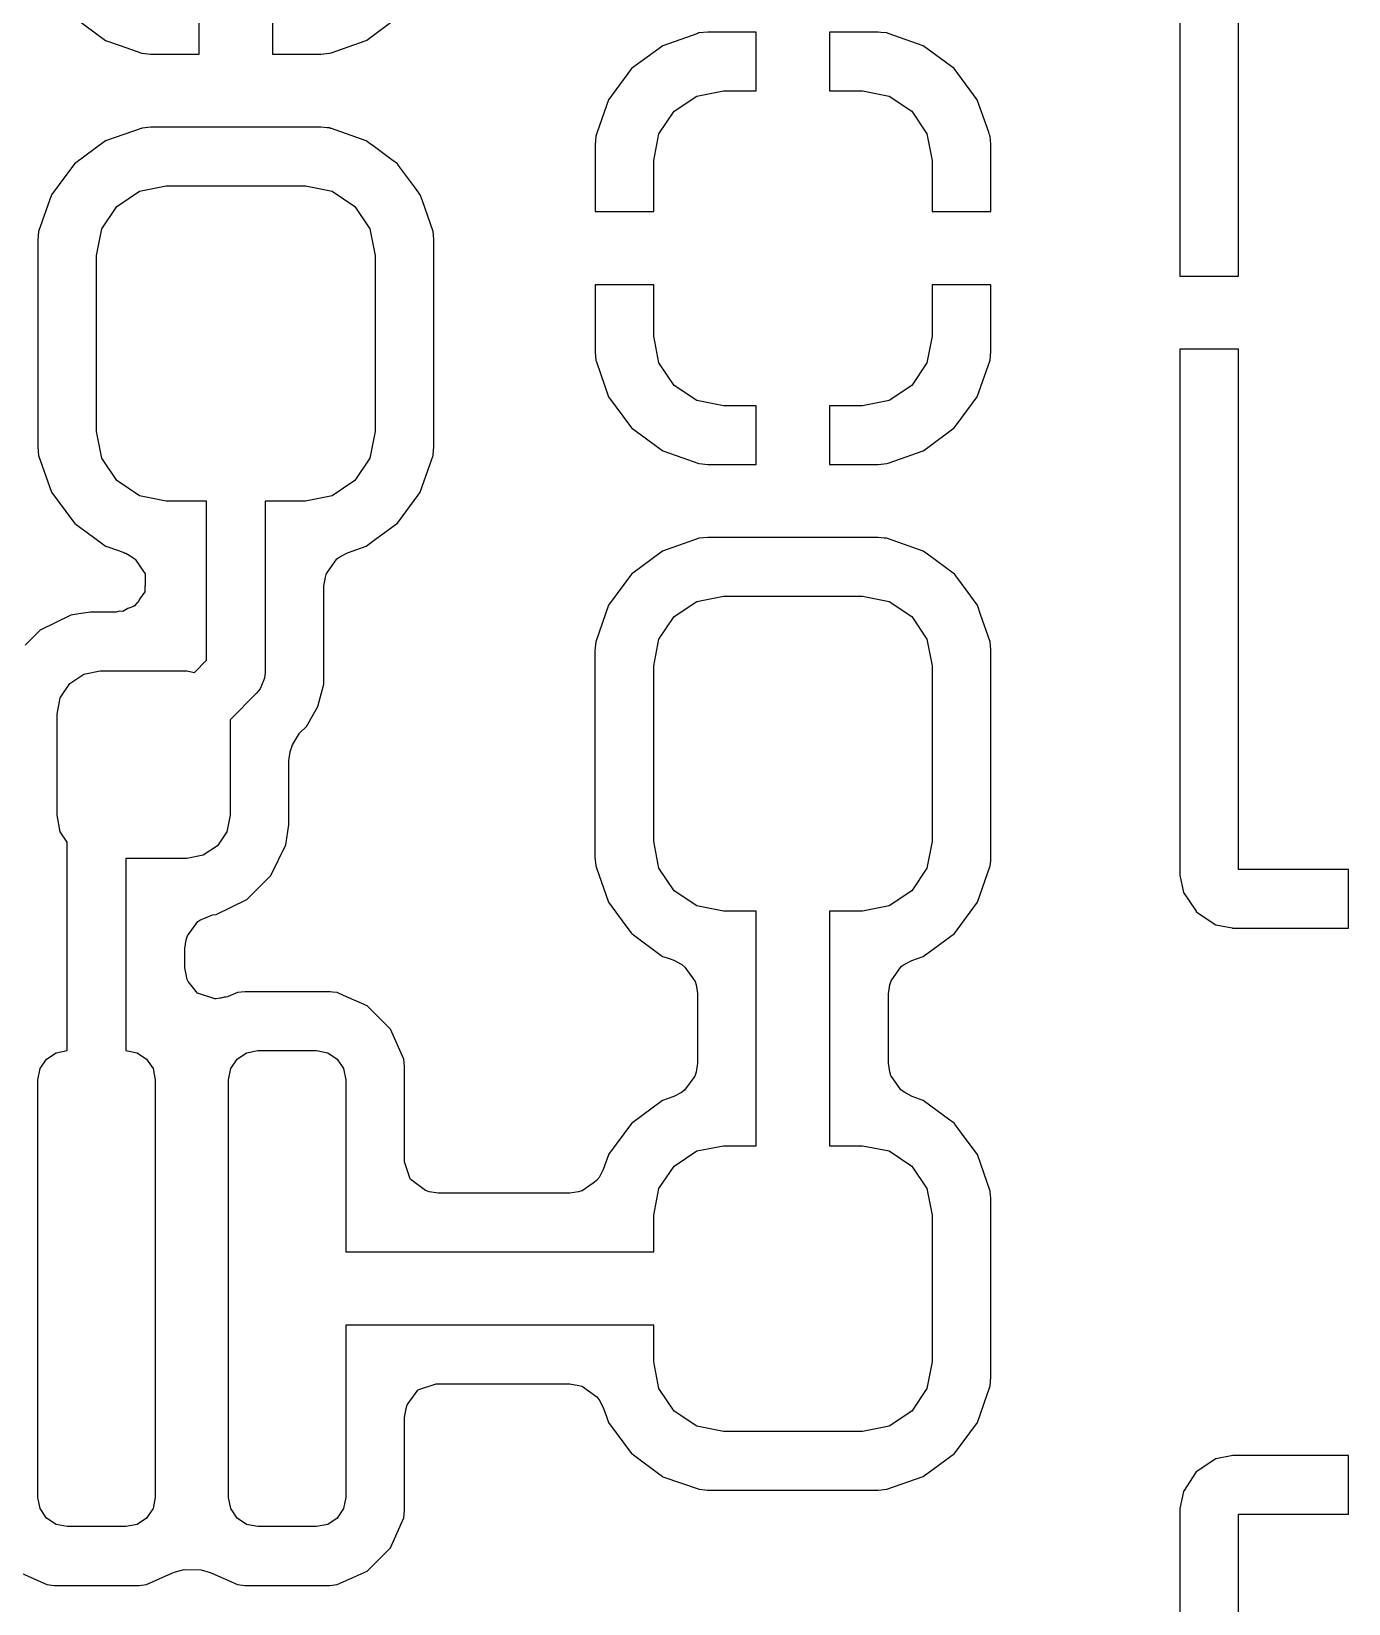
# Model space of a CAD drawing. Header units: inches. Extents: x 4.87 to 6.82, y -5.11 to -3.16.
# Drawn here: x 6.2836 to 6.4604, y -4.4183 to -4.2071 of the extents above; entities that cross this region are included whole.
import ezdxf

# ---------------------------------------------------------------- set-up
doc = ezdxf.new("R2010")
doc.units = ezdxf.units.IN
doc.header["$MEASUREMENT"] = 0
doc.layers.add('BLACK', color=250, linetype='CONTINUOUS')

msp = doc.modelspace()

# ---------------------------------------------------------------- linework, layer by layer
at = {"layer": 'BLACK', "linetype": 'CONTINUOUS'}
for p, q in [((6.4378, -4.1693), (6.4378, -4.23996)), ((6.44567, -4.23996), (6.44567, -4.17008)), ((6.3061, -4.21014), (6.3061, -4.20226)), ((6.31594, -4.20226), (6.31594, -4.21014)), ((6.28936, -4.20523), (6.29353, -4.20831)), ((6.32859, -4.20825), (6.33269, -4.20523)), ((6.37305, -4.20736), (6.36834, -4.20901)), ((6.3732, -4.2073), (6.37305, -4.20736)), ((6.3744, -4.20719), (6.3732, -4.2073)), ((6.38091, -4.20719), (6.3744, -4.20719)), ((6.38091, -4.21506), (6.38091, -4.20719)), ((6.38091, -4.20719), (6.38091, -4.20719)), ((6.38091, -4.20719), (6.38091, -4.20719)), ((6.39725, -4.20719), (6.39075, -4.20719)), ((6.39075, -4.20719), (6.39075, -4.20719)), ((6.39075, -4.20719), (6.39075, -4.20719)), ((6.39075, -4.20719), (6.39075, -4.21506)), ((6.39765, -4.20722), (6.39725, -4.20719)), ((6.39725, -4.20719), (6.39725, -4.20719)), ((6.39845, -4.2073), (6.39765, -4.20722)), ((6.39861, -4.20736), (6.39845, -4.2073)), ((6.40332, -4.20901), (6.39861, -4.20736)), ((6.29353, -4.20831), (6.29353, -4.20831)), ((6.29353, -4.20831), (6.29353, -4.20831)), ((6.29353, -4.20831), (6.29548, -4.20899)), ((6.29548, -4.20899), (6.29825, -4.20996)), ((6.3238, -4.20996), (6.32851, -4.20831)), ((6.32851, -4.20831), (6.32859, -4.20825)), ((6.36834, -4.20901), (6.36416, -4.21209)), ((6.40749, -4.21209), (6.40332, -4.20901)), ((6.29825, -4.20996), (6.2984, -4.21003)), ((6.2984, -4.21003), (6.29843, -4.21003)), ((6.29843, -4.21003), (6.2996, -4.21014)), ((6.2996, -4.21014), (6.2996, -4.21014)), ((6.2996, -4.21014), (6.2996, -4.21014)), ((6.2996, -4.21014), (6.3061, -4.21014)), ((6.3061, -4.21014), (6.3061, -4.21014)), ((6.3061, -4.21014), (6.3061, -4.21014)), ((6.31594, -4.21014), (6.31594, -4.21014)), ((6.31594, -4.21014), (6.31594, -4.21014)), ((6.31594, -4.21014), (6.32245, -4.21014)), ((6.32245, -4.21014), (6.32361, -4.21003)), ((6.32245, -4.21014), (6.32245, -4.21014)), ((6.32245, -4.21014), (6.32245, -4.21014)), ((6.32361, -4.21003), (6.32361, -4.21003)), ((6.32361, -4.21003), (6.32365, -4.21003)), ((6.32365, -4.21003), (6.3238, -4.20996)), ((6.36416, -4.21209), (6.36108, -4.21627)), ((6.36416, -4.21209), (6.36416, -4.21209)), ((6.41058, -4.21627), (6.40749, -4.21209)), ((6.40749, -4.21209), (6.40749, -4.21209)), ((6.40749, -4.21209), (6.40749, -4.21209)), ((6.40749, -4.21209), (6.40749, -4.21209)), ((6.40749, -4.21209), (6.40749, -4.21209)), ((6.40749, -4.21209), (6.40749, -4.21209)), ((6.36986, -4.2178), (6.3729, -4.21577)), ((6.3729, -4.21577), (6.37648, -4.21506)), ((6.37648, -4.21506), (6.38091, -4.21506)), ((6.39075, -4.21506), (6.39518, -4.21506)), ((6.39518, -4.21506), (6.39876, -4.21577)), ((6.39876, -4.21577), (6.40179, -4.2178)), ((6.36108, -4.21627), (6.35955, -4.22064)), ((6.36784, -4.22083), (6.36986, -4.2178)), ((6.40179, -4.2178), (6.40382, -4.22083)), ((6.41211, -4.22064), (6.41058, -4.21627)), ((6.41058, -4.21627), (6.41058, -4.21627)), ((6.29843, -4.22007), (6.29352, -4.22179)), ((6.2996, -4.21996), (6.29843, -4.22007)), ((6.29843, -4.22007), (6.29843, -4.22007)), ((6.29843, -4.22007), (6.29843, -4.22007)), ((6.32245, -4.21996), (6.2996, -4.21996)), ((6.2996, -4.21996), (6.2996, -4.21996)), ((6.2996, -4.21996), (6.2996, -4.21996)), ((6.32328, -4.22004), (6.32245, -4.21996)), ((6.32245, -4.21996), (6.32245, -4.21996)), ((6.32245, -4.21996), (6.32245, -4.21996)), ((6.32343, -4.22005), (6.32328, -4.22004)), ((6.32361, -4.22006), (6.32343, -4.22005)), ((6.32373, -4.22011), (6.32361, -4.22006)), ((6.29352, -4.22179), (6.28934, -4.22487)), ((6.32385, -4.22015), (6.32373, -4.22011)), ((6.32852, -4.22179), (6.32385, -4.22015)), ((6.32925, -4.22232), (6.32852, -4.22179)), ((6.35936, -4.22117), (6.35925, -4.22233)), ((6.35955, -4.22064), (6.35936, -4.22117)), ((6.35936, -4.22117), (6.35936, -4.22117)), ((6.35955, -4.22064), (6.35955, -4.22064)), ((6.36713, -4.22441), (6.36784, -4.22083)), ((6.40382, -4.22083), (6.40453, -4.22441)), ((6.41223, -4.22098), (6.41211, -4.22064)), ((6.41229, -4.22114), (6.41223, -4.22098)), ((6.41229, -4.22117), (6.41229, -4.22114)), ((6.41239, -4.22224), (6.41229, -4.22117)), ((6.32926, -4.22233), (6.32925, -4.22232)), ((6.33196, -4.22432), (6.32926, -4.22233)), ((6.35925, -4.22233), (6.35925, -4.2313)), ((6.4124, -4.22233), (6.41239, -4.22224)), ((6.4124, -4.2313), (6.4124, -4.22233)), ((6.4124, -4.22233), (6.4124, -4.22233)), ((6.4124, -4.22233), (6.4124, -4.22233)), ((6.28934, -4.22487), (6.28626, -4.22906)), ((6.28934, -4.22487), (6.28934, -4.22487)), ((6.33271, -4.22488), (6.33196, -4.22432)), ((6.33196, -4.22432), (6.33196, -4.22432)), ((6.33196, -4.22432), (6.33196, -4.22432)), ((6.33276, -4.22495), (6.33271, -4.22488)), ((6.33271, -4.22488), (6.33271, -4.22488)), ((6.33287, -4.2251), (6.33276, -4.22495)), ((6.33513, -4.22817), (6.33287, -4.2251)), ((6.36713, -4.2313), (6.36713, -4.22441)), ((6.40453, -4.22441), (6.40453, -4.2313)), ((6.29809, -4.22857), (6.30167, -4.22785)), ((6.30167, -4.22785), (6.32037, -4.22785)), ((6.32037, -4.22785), (6.32395, -4.22857)), ((6.33579, -4.22906), (6.33513, -4.22817)), ((6.28626, -4.22906), (6.28454, -4.23396)), ((6.29303, -4.23363), (6.29506, -4.23059)), ((6.29506, -4.23059), (6.29809, -4.22857)), ((6.32395, -4.22857), (6.32699, -4.23059)), ((6.32699, -4.23059), (6.32901, -4.23363)), ((6.33607, -4.22984), (6.33579, -4.22906)), ((6.33579, -4.22906), (6.33579, -4.22906)), ((6.33751, -4.23396), (6.33607, -4.22984)), ((6.35925, -4.2313), (6.35925, -4.2313)), ((6.35925, -4.2313), (6.36713, -4.2313)), ((6.40453, -4.2313), (6.4124, -4.2313)), ((6.4124, -4.2313), (6.4124, -4.2313)), ((6.4124, -4.2313), (6.4124, -4.2313)), ((6.28454, -4.23396), (6.28443, -4.23513)), ((6.28454, -4.23396), (6.28454, -4.23396)), ((6.28454, -4.23396), (6.28454, -4.23396)), ((6.29232, -4.2372), (6.29303, -4.23363)), ((6.32901, -4.23363), (6.32972, -4.2372)), ((6.33761, -4.23502), (6.33751, -4.23396)), ((6.28443, -4.23513), (6.28443, -4.2629)), ((6.33762, -4.23513), (6.33761, -4.23502)), ((6.33762, -4.24114), (6.33762, -4.23513)), ((6.33762, -4.23513), (6.33762, -4.23513)), ((6.33762, -4.23513), (6.33762, -4.23513)), ((6.29232, -4.26083), (6.29232, -4.2372)), ((6.32972, -4.2372), (6.32972, -4.26083)), ((6.33762, -4.2629), (6.33762, -4.24114)), ((6.36713, -4.24114), (6.35925, -4.24114)), ((6.35925, -4.24114), (6.35925, -4.24114)), ((6.35925, -4.24114), (6.35925, -4.24114)), ((6.35925, -4.24114), (6.35925, -4.25011)), ((6.36713, -4.24803), (6.36713, -4.24114)), ((6.4124, -4.24114), (6.40453, -4.24114)), ((6.40453, -4.24114), (6.40453, -4.24803)), ((6.4124, -4.2498), (6.4124, -4.24114)), ((6.4124, -4.24114), (6.4124, -4.24114)), ((6.4124, -4.24114), (6.4124, -4.24114)), ((6.4378, -4.23996), (6.4378, -4.23996)), ((6.4378, -4.23996), (6.44567, -4.23996)), ((6.36784, -4.25161), (6.36713, -4.24803)), ((6.40453, -4.24803), (6.40382, -4.25161)), ((6.35925, -4.25011), (6.35926, -4.25018)), ((6.35926, -4.25018), (6.35936, -4.25131)), ((6.35936, -4.25131), (6.35943, -4.25146)), ((6.35943, -4.25146), (6.36108, -4.25617)), ((6.36986, -4.25464), (6.36784, -4.25161)), ((6.40382, -4.25161), (6.40179, -4.25464)), ((6.41058, -4.25617), (6.41229, -4.25127)), ((6.41229, -4.25127), (6.4124, -4.25011)), ((6.41229, -4.25127), (6.41229, -4.25127)), ((6.4124, -4.25011), (6.4124, -4.2498)), ((6.4378, -4.2498), (6.4378, -4.32046)), ((6.44567, -4.2498), (6.4378, -4.2498)), ((6.4378, -4.2498), (6.4378, -4.2498)), ((6.4378, -4.2498), (6.4378, -4.2498)), ((6.4378, -4.2498), (6.4378, -4.2498)), ((6.44567, -4.31969), (6.44567, -4.2498)), ((6.3729, -4.25667), (6.36986, -4.25464)), ((6.40179, -4.25464), (6.39876, -4.25667)), ((6.36108, -4.25617), (6.36416, -4.26035)), ((6.37648, -4.25738), (6.3729, -4.25667)), ((6.38091, -4.25738), (6.37648, -4.25738)), ((6.38091, -4.26526), (6.38091, -4.25738)), ((6.39518, -4.25738), (6.39075, -4.25738)), ((6.39075, -4.25738), (6.39075, -4.26526)), ((6.39876, -4.25667), (6.39518, -4.25738)), ((6.40779, -4.25995), (6.41058, -4.25617)), ((6.41058, -4.25617), (6.41058, -4.25617)), ((6.41058, -4.25617), (6.41058, -4.25617)), ((6.40749, -4.26035), (6.40779, -4.25995)), ((6.29303, -4.26441), (6.29232, -4.26083)), ((6.32972, -4.26083), (6.32901, -4.26441)), ((6.36416, -4.26035), (6.36416, -4.26035)), ((6.36416, -4.26035), (6.36416, -4.26035)), ((6.36416, -4.26035), (6.36416, -4.26035)), ((6.36416, -4.26035), (6.36416, -4.26035)), ((6.36416, -4.26035), (6.36416, -4.26035)), ((6.36416, -4.26035), (6.36834, -4.26343)), ((6.40394, -4.26297), (6.40749, -4.26035)), ((6.40749, -4.26035), (6.40749, -4.26035)), ((6.40749, -4.26035), (6.40749, -4.26035)), ((6.40749, -4.26035), (6.40749, -4.26035)), ((6.28443, -4.2629), (6.28454, -4.26407)), ((6.28454, -4.26407), (6.28454, -4.26407)), ((6.28454, -4.26407), (6.28454, -4.26407)), ((6.28454, -4.26407), (6.28626, -4.26898)), ((6.29506, -4.26744), (6.29303, -4.26441)), ((6.32901, -4.26441), (6.32699, -4.26744)), ((6.33706, -4.26534), (6.33751, -4.26407)), ((6.33751, -4.26407), (6.33752, -4.26393)), ((6.33751, -4.26407), (6.33751, -4.26407)), ((6.33752, -4.26393), (6.33762, -4.2629)), ((6.36834, -4.26343), (6.36834, -4.26343)), ((6.36834, -4.26343), (6.36834, -4.26343)), ((6.36834, -4.26343), (6.37105, -4.26438)), ((6.37105, -4.26438), (6.37305, -4.26508)), ((6.3986, -4.26508), (6.40332, -4.26343)), ((6.40332, -4.26343), (6.40394, -4.26297)), ((6.33579, -4.26898), (6.33706, -4.26534)), ((6.37305, -4.26508), (6.3732, -4.26514)), ((6.3732, -4.26514), (6.37324, -4.26515)), ((6.37324, -4.26515), (6.3744, -4.26526)), ((6.3744, -4.26526), (6.3744, -4.26526)), ((6.3744, -4.26526), (6.3744, -4.26526)), ((6.3744, -4.26526), (6.38091, -4.26526)), ((6.38091, -4.26526), (6.38091, -4.26526)), ((6.38091, -4.26526), (6.38091, -4.26526)), ((6.39075, -4.26526), (6.39075, -4.26526)), ((6.39075, -4.26526), (6.39075, -4.26526)), ((6.39075, -4.26526), (6.39725, -4.26526)), ((6.39725, -4.26526), (6.39842, -4.26515)), ((6.39725, -4.26526), (6.39725, -4.26526)), ((6.39725, -4.26526), (6.39725, -4.26526)), ((6.39842, -4.26515), (6.39845, -4.26514)), ((6.39842, -4.26515), (6.39842, -4.26515)), ((6.39845, -4.26514), (6.3986, -4.26508)), ((6.29809, -4.26947), (6.29506, -4.26744)), ((6.32699, -4.26744), (6.32395, -4.26947)), ((6.28626, -4.26898), (6.28626, -4.26898)), ((6.28626, -4.26898), (6.28704, -4.27004)), ((6.28704, -4.27004), (6.28934, -4.27316)), ((6.30167, -4.27018), (6.29809, -4.26947)), ((6.30709, -4.27018), (6.30167, -4.27018)), ((6.30709, -4.29158), (6.30709, -4.27018)), ((6.32037, -4.27018), (6.31496, -4.27018)), ((6.31496, -4.27018), (6.31496, -4.29321)), ((6.32395, -4.26947), (6.32037, -4.27018)), ((6.33271, -4.27316), (6.33546, -4.26942)), ((6.33546, -4.26942), (6.33579, -4.26898)), ((6.33579, -4.26898), (6.33579, -4.26898)), ((6.33579, -4.26898), (6.33579, -4.26898)), ((6.28934, -4.27316), (6.28934, -4.27316)), ((6.28934, -4.27316), (6.28934, -4.27316)), ((6.28934, -4.27316), (6.28934, -4.27316)), ((6.28934, -4.27316), (6.28935, -4.27317)), ((6.28935, -4.27317), (6.28942, -4.27321)), ((6.28942, -4.27321), (6.2919, -4.27505)), ((6.32995, -4.27519), (6.33271, -4.27316)), ((6.2919, -4.27505), (6.29329, -4.27607)), ((6.29329, -4.27607), (6.29353, -4.27625)), ((6.29353, -4.27625), (6.29356, -4.27626)), ((6.29356, -4.27626), (6.29526, -4.27685)), ((6.29526, -4.27685), (6.296, -4.27711)), ((6.32603, -4.27712), (6.32852, -4.27624)), ((6.32852, -4.27624), (6.32889, -4.27597)), ((6.32889, -4.27597), (6.32995, -4.27519)), ((6.36833, -4.2769), (6.36415, -4.27999)), ((6.37323, -4.27519), (6.36833, -4.2769)), ((6.3744, -4.27508), (6.37323, -4.27519)), ((6.37323, -4.27519), (6.37323, -4.27519)), ((6.37323, -4.27519), (6.37323, -4.27519)), ((6.39725, -4.27508), (6.3744, -4.27508)), ((6.3744, -4.27508), (6.3744, -4.27508)), ((6.3744, -4.27508), (6.3744, -4.27508)), ((6.39808, -4.27516), (6.39725, -4.27508)), ((6.39725, -4.27508), (6.39725, -4.27508)), ((6.39725, -4.27508), (6.39725, -4.27508)), ((6.39824, -4.27517), (6.39808, -4.27516)), ((6.39841, -4.27518), (6.39824, -4.27517)), ((6.39853, -4.27522), (6.39841, -4.27518)), ((6.39865, -4.27527), (6.39853, -4.27522)), ((6.40333, -4.2769), (6.39865, -4.27527)), ((6.4039, -4.27733), (6.40333, -4.2769)), ((6.296, -4.27711), (6.29611, -4.27719)), ((6.29611, -4.27719), (6.29624, -4.2772)), ((6.29624, -4.2772), (6.29707, -4.27769)), ((6.29707, -4.27769), (6.29722, -4.2778)), ((6.29722, -4.2778), (6.29749, -4.278)), ((6.29749, -4.278), (6.29784, -4.27851)), ((6.29784, -4.27851), (6.29792, -4.27857)), ((6.29792, -4.27857), (6.29806, -4.27879)), ((6.29806, -4.27879), (6.29822, -4.27906)), ((6.29822, -4.27906), (6.29886, -4.27998)), ((6.32322, -4.27988), (6.3246, -4.27796)), ((6.3246, -4.27796), (6.32499, -4.27767)), ((6.32499, -4.27767), (6.32603, -4.27712)), ((6.40751, -4.27999), (6.4039, -4.27733)), ((6.29886, -4.27998), (6.29883, -4.28145)), ((6.32285, -4.28161), (6.32305, -4.28041)), ((6.32305, -4.28041), (6.32321, -4.27988)), ((6.32321, -4.27988), (6.32322, -4.27988)), ((6.36414, -4.27999), (6.36106, -4.28417)), ((6.36415, -4.27999), (6.36414, -4.27999)), ((6.40751, -4.28), (6.40751, -4.27999)), ((6.40751, -4.27999), (6.40751, -4.27999)), ((6.40751, -4.27999), (6.40751, -4.27999)), ((6.40752, -4.28), (6.40751, -4.28)), ((6.40756, -4.28007), (6.40752, -4.28)), ((6.40934, -4.28248), (6.40756, -4.28007)), ((6.29809, -4.28336), (6.29791, -4.28378)), ((6.29881, -4.28239), (6.29809, -4.28336)), ((6.29882, -4.28163), (6.29881, -4.28239)), ((6.29885, -4.28156), (6.29882, -4.28163)), ((6.29883, -4.28145), (6.29885, -4.28156)), ((6.32285, -4.29477), (6.32285, -4.28161)), ((6.3729, -4.28368), (6.37648, -4.28297)), ((6.37648, -4.28297), (6.39518, -4.28297)), ((6.39518, -4.28297), (6.39876, -4.28368)), ((6.41043, -4.28396), (6.40934, -4.28248)), ((6.28885, -4.28551), (6.28474, -4.28751)), ((6.28992, -4.28535), (6.28885, -4.28551)), ((6.29151, -4.28512), (6.28992, -4.28535)), ((6.28992, -4.28535), (6.28992, -4.28535)), ((6.29497, -4.28512), (6.29151, -4.28512)), ((6.2954, -4.28498), (6.29497, -4.28512)), ((6.29584, -4.28502), (6.2954, -4.28498)), ((6.29652, -4.28462), (6.29584, -4.28502)), ((6.29726, -4.28437), (6.29652, -4.28462)), ((6.29742, -4.28426), (6.29726, -4.28437)), ((6.29767, -4.28393), (6.29742, -4.28426)), ((6.29791, -4.28378), (6.29767, -4.28393)), ((6.36106, -4.28417), (6.35934, -4.28908)), ((6.36986, -4.28571), (6.3729, -4.28368)), ((6.39876, -4.28368), (6.40179, -4.28571)), ((6.4106, -4.28417), (6.41043, -4.28396)), ((6.41043, -4.28396), (6.41043, -4.28396)), ((6.41103, -4.28541), (6.4106, -4.28417)), ((6.4106, -4.28417), (6.4106, -4.28417)), ((6.41231, -4.28908), (6.41103, -4.28541)), ((6.28474, -4.28751), (6.28272, -4.28954)), ((6.28474, -4.28751), (6.28474, -4.28751)), ((6.36784, -4.28874), (6.36986, -4.28571)), ((6.40179, -4.28571), (6.40382, -4.28874)), ((6.35934, -4.28908), (6.35923, -4.29025)), ((6.35934, -4.28908), (6.35934, -4.28908)), ((6.35934, -4.28908), (6.35934, -4.28908)), ((6.36713, -4.29232), (6.36784, -4.28874)), ((6.40382, -4.28874), (6.40453, -4.29232)), ((6.41241, -4.29013), (6.41231, -4.28908)), ((6.30545, -4.29321), (6.30709, -4.29158)), ((6.35923, -4.29025), (6.35923, -4.31802)), ((6.41242, -4.29024), (6.41241, -4.29013)), ((6.41242, -4.29025), (6.41242, -4.29024)), ((6.41242, -4.31802), (6.41242, -4.29025)), ((6.28871, -4.29471), (6.29059, -4.29345)), ((6.29059, -4.29345), (6.29281, -4.29301)), ((6.29281, -4.29301), (6.30443, -4.29301)), ((6.30443, -4.29301), (6.30545, -4.29321)), ((6.31488, -4.29398), (6.31447, -4.29498)), ((6.31496, -4.29321), (6.31488, -4.29398)), ((6.36713, -4.31594), (6.36713, -4.29232)), ((6.40453, -4.29232), (6.40453, -4.31594)), ((6.28745, -4.2966), (6.28871, -4.29471)), ((6.31381, -4.29599), (6.31024, -4.29956)), ((6.3143, -4.2954), (6.31381, -4.29599)), ((6.31447, -4.29498), (6.3143, -4.2954)), ((6.32205, -4.29778), (6.32285, -4.29477)), ((6.28701, -4.29882), (6.28745, -4.2966)), ((6.32144, -4.29883), (6.32205, -4.29778)), ((6.28701, -4.3124), (6.28701, -4.29882)), ((6.31024, -4.29956), (6.31024, -4.3124)), ((6.32049, -4.30047), (6.32144, -4.29883)), ((6.31862, -4.30295), (6.31957, -4.30139)), ((6.31957, -4.30139), (6.31963, -4.30133)), ((6.31963, -4.30133), (6.32049, -4.30047)), ((6.31813, -4.30507), (6.31832, -4.30386)), ((6.31832, -4.30386), (6.31862, -4.30295)), ((6.31813, -4.3137), (6.31813, -4.30507)), ((6.28745, -4.31462), (6.28701, -4.3124)), ((6.31024, -4.3124), (6.30979, -4.31462)), ((6.28839, -4.31602), (6.28745, -4.31462)), ((6.30979, -4.31462), (6.30854, -4.31651)), ((6.31774, -4.31636), (6.31813, -4.3137)), ((6.28839, -4.344), (6.28839, -4.31602)), ((6.30854, -4.31651), (6.30665, -4.31777)), ((6.31573, -4.32047), (6.31774, -4.31636)), ((6.36784, -4.31952), (6.36713, -4.31594)), ((6.40453, -4.31594), (6.40382, -4.31952)), ((6.30443, -4.31821), (6.29626, -4.31821)), ((6.29626, -4.31821), (6.29626, -4.344)), ((6.30665, -4.31777), (6.30443, -4.31821)), ((6.35923, -4.31802), (6.35934, -4.31918)), ((6.35934, -4.31918), (6.35934, -4.31919)), ((6.35934, -4.31919), (6.35934, -4.31919)), ((6.35934, -4.31919), (6.35944, -4.31948)), ((6.4106, -4.32409), (6.41231, -4.31919)), ((6.41231, -4.31919), (6.41238, -4.31851)), ((6.41238, -4.31851), (6.41242, -4.31802)), ((6.3125, -4.32371), (6.31573, -4.32047)), ((6.35944, -4.31948), (6.36106, -4.32409)), ((6.36986, -4.32256), (6.36784, -4.31952)), ((6.40382, -4.31952), (6.40179, -4.32256)), ((6.4378, -4.32046), (6.43825, -4.32276)), ((6.46043, -4.31969), (6.44567, -4.31969)), ((6.46043, -4.32756), (6.46043, -4.31969)), ((6.3729, -4.32458), (6.36986, -4.32256)), ((6.40179, -4.32256), (6.39876, -4.32458)), ((6.43825, -4.32276), (6.43825, -4.32276)), ((6.43825, -4.32276), (6.43995, -4.3253)), ((6.30839, -4.32571), (6.3125, -4.32371)), ((6.36106, -4.32409), (6.36339, -4.32725)), ((6.37648, -4.3253), (6.3729, -4.32458)), ((6.38091, -4.3253), (6.37648, -4.3253)), ((6.38091, -4.35679), (6.38091, -4.3253)), ((6.39518, -4.3253), (6.39075, -4.3253)), ((6.39075, -4.3253), (6.39075, -4.35679)), ((6.39876, -4.32458), (6.39518, -4.3253)), ((6.40751, -4.32828), (6.4106, -4.32409)), ((6.43995, -4.3253), (6.43999, -4.32536)), ((6.43999, -4.32536), (6.43999, -4.32536)), ((6.43999, -4.32536), (6.4426, -4.3271)), ((6.30451, -4.32862), (6.30592, -4.32667)), ((6.30592, -4.32667), (6.30617, -4.32649)), ((6.30617, -4.32649), (6.3079, -4.32579)), ((6.3079, -4.32579), (6.30839, -4.32571)), ((6.36339, -4.32725), (6.36409, -4.3282)), ((6.4426, -4.3271), (6.4448, -4.32754)), ((6.4448, -4.32754), (6.44487, -4.32756)), ((6.44487, -4.32756), (6.44489, -4.32756)), ((6.44489, -4.32756), (6.44489, -4.32756)), ((6.44489, -4.32756), (6.44489, -4.32756)), ((6.44489, -4.32756), (6.46043, -4.32756)), ((6.46043, -4.32756), (6.46043, -4.32756)), ((6.46043, -4.32756), (6.46043, -4.32756)), ((6.30415, -4.33032), (6.30434, -4.32912)), ((6.30434, -4.32912), (6.30451, -4.32862)), ((6.36409, -4.3282), (6.36413, -4.32826)), ((6.36413, -4.32826), (6.36415, -4.32828)), ((6.36415, -4.32828), (6.36416, -4.32829)), ((6.36416, -4.32829), (6.36422, -4.32833)), ((6.36422, -4.32833), (6.36833, -4.33136)), ((6.40333, -4.33136), (6.40751, -4.32828)), ((6.30415, -4.33288), (6.30415, -4.33032)), ((6.36833, -4.33136), (6.36833, -4.33136)), ((6.36833, -4.33136), (6.36836, -4.33137)), ((6.36836, -4.33137), (6.36932, -4.33171)), ((6.36932, -4.33171), (6.36982, -4.33188)), ((6.36982, -4.33188), (6.37089, -4.33246)), ((6.40077, -4.33244), (6.40181, -4.33189)), ((6.40181, -4.33189), (6.40333, -4.33136)), ((6.30449, -4.33446), (6.30415, -4.33288)), ((6.37089, -4.33246), (6.37133, -4.3328)), ((6.37133, -4.3328), (6.37269, -4.33473)), ((6.399, -4.33466), (6.40038, -4.33273)), ((6.40038, -4.33273), (6.40077, -4.33244)), ((6.30452, -4.33454), (6.30449, -4.33446)), ((6.30461, -4.33474), (6.30452, -4.33454)), ((6.30588, -4.33632), (6.30461, -4.33474)), ((6.31122, -4.33622), (6.30999, -4.33676)), ((6.31221, -4.3361), (6.31122, -4.33622)), ((6.31231, -4.3361), (6.31221, -4.3361)), ((6.31221, -4.3361), (6.31221, -4.3361)), ((6.32362, -4.3361), (6.31231, -4.3361)), ((6.3237, -4.33611), (6.32362, -4.3361)), ((6.32362, -4.3361), (6.32362, -4.3361)), ((6.32402, -4.33615), (6.3237, -4.33611)), ((6.32461, -4.33622), (6.32402, -4.33615)), ((6.32402, -4.33615), (6.32402, -4.33615)), ((6.32548, -4.3366), (6.32461, -4.33622)), ((6.32461, -4.33622), (6.32461, -4.33622)), ((6.32461, -4.33622), (6.32461, -4.33622)), ((6.37269, -4.33473), (6.37283, -4.3352)), ((6.37283, -4.3352), (6.37301, -4.33636)), ((6.39864, -4.33638), (6.39883, -4.33518)), ((6.39883, -4.33518), (6.399, -4.33466)), ((6.30818, -4.33706), (6.30588, -4.33632)), ((6.30839, -4.33706), (6.30818, -4.33706)), ((6.30891, -4.33697), (6.30839, -4.33706)), ((6.30891, -4.33699), (6.30891, -4.33697)), ((6.30901, -4.33698), (6.30891, -4.33699)), ((6.30947, -4.33686), (6.30901, -4.33698)), ((6.30955, -4.33685), (6.30947, -4.33686)), ((6.30969, -4.33685), (6.30955, -4.33685)), ((6.30995, -4.33678), (6.30969, -4.33685)), ((6.30999, -4.33676), (6.30995, -4.33678)), ((6.32865, -4.338), (6.32548, -4.3366)), ((6.32548, -4.3366), (6.32548, -4.3366)), ((6.33178, -4.34113), (6.32865, -4.338)), ((6.32865, -4.338), (6.32865, -4.338)), ((6.37301, -4.33636), (6.37301, -4.3457)), ((6.39864, -4.34572), (6.39864, -4.33638)), ((6.33357, -4.34518), (6.33178, -4.34113)), ((6.2856, -4.34515), (6.28688, -4.3443)), ((6.28688, -4.3443), (6.28839, -4.344)), ((6.29626, -4.344), (6.29777, -4.3443)), ((6.29777, -4.3443), (6.29904, -4.34515)), ((6.31119, -4.34515), (6.31247, -4.3443)), ((6.31247, -4.3443), (6.31398, -4.344)), ((6.31398, -4.344), (6.32185, -4.344)), ((6.32185, -4.344), (6.32336, -4.3443)), ((6.32336, -4.3443), (6.32463, -4.34515)), ((6.28445, -4.34793), (6.28475, -4.34643)), ((6.28475, -4.34643), (6.2856, -4.34515)), ((6.29904, -4.34515), (6.2999, -4.34643)), ((6.2999, -4.34643), (6.3002, -4.34793)), ((6.31004, -4.34793), (6.31034, -4.34643)), ((6.31034, -4.34643), (6.31119, -4.34515)), ((6.32463, -4.34515), (6.32549, -4.34643)), ((6.32549, -4.34643), (6.32579, -4.34793)), ((6.33368, -4.34617), (6.33357, -4.34518)), ((6.33368, -4.35895), (6.33368, -4.34617)), ((6.33368, -4.34617), (6.33368, -4.34617)), ((6.37301, -4.3457), (6.37282, -4.34691)), ((6.39882, -4.34689), (6.39864, -4.34572)), ((6.28445, -4.40404), (6.28445, -4.34793)), ((6.3002, -4.34793), (6.3002, -4.40404)), ((6.31004, -4.40404), (6.31004, -4.34793)), ((6.32579, -4.34793), (6.32579, -4.37106)), ((6.37265, -4.34743), (6.37127, -4.34935)), ((6.37282, -4.34691), (6.37265, -4.34743)), ((6.39896, -4.34735), (6.39882, -4.34689)), ((6.40032, -4.34929), (6.39896, -4.34735)), ((6.36833, -4.35072), (6.36415, -4.35381)), ((6.36984, -4.35019), (6.36833, -4.35072)), ((6.36833, -4.35072), (6.36833, -4.35072)), ((6.36833, -4.35072), (6.36833, -4.35072)), ((6.37088, -4.34964), (6.36984, -4.35019)), ((6.37127, -4.34935), (6.37088, -4.34964)), ((6.4004, -4.34935), (6.40032, -4.34929)), ((6.40076, -4.34962), (6.4004, -4.34935)), ((6.40183, -4.3502), (6.40076, -4.34962)), ((6.40333, -4.35072), (6.40183, -4.3502)), ((6.40689, -4.35335), (6.40333, -4.35072)), ((6.40333, -4.35072), (6.40333, -4.35072)), ((6.40333, -4.35072), (6.40333, -4.35072)), ((6.36414, -4.35381), (6.36106, -4.35799)), ((6.36415, -4.35381), (6.36414, -4.35381)), ((6.40716, -4.35356), (6.40689, -4.35335)), ((6.40751, -4.35381), (6.40716, -4.35356)), ((6.40752, -4.35382), (6.40751, -4.35381)), ((6.40756, -4.35389), (6.40752, -4.35382)), ((6.40845, -4.35509), (6.40756, -4.35389)), ((6.41042, -4.35776), (6.40845, -4.35509)), ((6.3729, -4.3575), (6.37648, -4.35679)), ((6.37648, -4.35679), (6.38091, -4.35679)), ((6.39075, -4.35679), (6.39518, -4.35679)), ((6.39518, -4.35679), (6.39876, -4.3575)), ((6.33443, -4.36124), (6.33368, -4.35895)), ((6.361, -4.35816), (6.36036, -4.35998)), ((6.36104, -4.35804), (6.361, -4.35816)), ((6.36106, -4.35799), (6.36104, -4.35804)), ((6.36986, -4.35953), (6.3729, -4.3575)), ((6.39876, -4.3575), (6.40179, -4.35953)), ((6.41059, -4.35798), (6.41042, -4.35776)), ((6.41059, -4.35799), (6.41059, -4.35798)), ((6.4106, -4.35799), (6.41059, -4.35799)), ((6.41231, -4.3629), (6.4106, -4.35799)), ((6.33454, -4.3614), (6.33443, -4.36124)), ((6.33649, -4.36282), (6.33454, -4.3614)), ((6.33454, -4.3614), (6.33454, -4.3614)), ((6.35945, -4.36149), (6.35894, -4.36185)), ((6.35979, -4.36105), (6.35945, -4.36149)), ((6.36036, -4.35998), (6.35979, -4.36105)), ((6.36784, -4.36256), (6.36986, -4.35953)), ((6.40179, -4.35953), (6.40382, -4.36256)), ((6.33699, -4.36298), (6.33649, -4.36282)), ((6.3382, -4.36317), (6.33699, -4.36298)), ((6.35589, -4.36317), (6.3382, -4.36317)), ((6.35705, -4.36299), (6.35589, -4.36317)), ((6.35735, -4.3629), (6.35705, -4.36299)), ((6.35752, -4.36285), (6.35735, -4.3629)), ((6.35885, -4.36191), (6.35752, -4.36285)), ((6.35891, -4.36189), (6.35885, -4.36191)), ((6.35894, -4.36185), (6.35891, -4.36189)), ((6.36713, -4.36614), (6.36784, -4.36256)), ((6.40382, -4.36256), (6.40453, -4.36614)), ((6.41232, -4.36298), (6.41231, -4.3629)), ((6.41231, -4.3629), (6.41231, -4.3629)), ((6.41237, -4.36348), (6.41232, -4.36298)), ((6.41239, -4.36376), (6.41237, -4.36348)), ((6.41242, -4.36406), (6.41239, -4.36376)), ((6.41242, -4.3879), (6.41242, -4.36406)), ((6.41242, -4.36406), (6.41242, -4.36406)), ((6.41242, -4.36406), (6.41242, -4.36406)), ((6.41242, -4.36406), (6.41242, -4.36406)), ((6.41242, -4.36406), (6.41242, -4.36406)), ((6.36713, -4.37106), (6.36713, -4.36614)), ((6.40453, -4.36614), (6.40453, -4.38583)), ((6.32579, -4.37106), (6.36713, -4.37106)), ((6.36713, -4.38091), (6.32579, -4.38091)), ((6.32579, -4.38091), (6.32579, -4.40404)), ((6.36713, -4.38583), (6.36713, -4.38091)), ((6.36784, -4.38941), (6.36713, -4.38583)), ((6.40453, -4.38583), (6.40382, -4.38941)), ((6.33561, -4.38954), (6.3379, -4.3888)), ((6.3379, -4.3888), (6.35586, -4.3888)), ((6.35586, -4.3888), (6.35707, -4.38899)), ((6.35707, -4.38899), (6.35748, -4.38912)), ((6.41231, -4.38907), (6.41242, -4.3879)), ((6.33403, -4.39161), (6.33545, -4.38966)), ((6.33545, -4.38966), (6.33551, -4.38961)), ((6.33551, -4.38961), (6.33561, -4.38954)), ((6.35748, -4.38912), (6.35759, -4.38916)), ((6.35759, -4.38916), (6.35951, -4.39054)), ((6.35951, -4.39054), (6.35981, -4.39093)), ((6.35981, -4.39093), (6.36036, -4.39197)), ((6.36986, -4.39244), (6.36784, -4.38941)), ((6.40382, -4.38941), (6.40179, -4.39244)), ((6.4106, -4.39398), (6.41231, -4.38907)), ((6.33368, -4.39331), (6.33387, -4.39211)), ((6.33387, -4.39211), (6.33403, -4.39161)), ((6.36036, -4.39197), (6.36053, -4.39246)), ((6.36053, -4.39246), (6.36074, -4.39306)), ((6.36074, -4.39306), (6.36106, -4.39398)), ((6.3729, -4.39447), (6.36986, -4.39244)), ((6.40179, -4.39244), (6.39876, -4.39447)), ((6.33368, -4.40552), (6.33368, -4.39331)), ((6.36106, -4.39398), (6.36414, -4.39815)), ((6.37648, -4.39518), (6.3729, -4.39447)), ((6.39518, -4.39518), (6.37648, -4.39518)), ((6.39876, -4.39447), (6.39518, -4.39518)), ((6.40751, -4.39816), (6.4106, -4.39398)), ((6.36414, -4.39815), (6.36415, -4.39816)), ((6.36415, -4.39816), (6.36415, -4.39816)), ((6.36415, -4.39816), (6.36415, -4.39816)), ((6.36415, -4.39816), (6.36419, -4.39819)), ((6.36419, -4.39819), (6.3642, -4.3982)), ((6.3642, -4.3982), (6.36422, -4.39821)), ((6.36422, -4.39821), (6.36833, -4.40124)), ((6.40333, -4.40124), (6.40751, -4.39816)), ((6.4426, -4.39888), (6.43999, -4.40062)), ((6.44489, -4.39843), (6.4426, -4.39888)), ((6.4426, -4.39888), (6.4426, -4.39888)), ((6.46043, -4.39843), (6.44489, -4.39843)), ((6.46043, -4.4063), (6.46043, -4.39843)), ((6.46043, -4.39843), (6.46043, -4.39843)), ((6.46043, -4.39843), (6.46043, -4.39843)), ((6.36833, -4.40124), (6.36833, -4.40124)), ((6.36833, -4.40124), (6.36833, -4.40124)), ((6.36833, -4.40124), (6.36833, -4.40124)), ((6.36833, -4.40124), (6.36833, -4.40125)), ((6.36833, -4.40125), (6.36836, -4.40126)), ((6.36836, -4.40126), (6.37323, -4.40296)), ((6.39842, -4.40296), (6.40333, -4.40124)), ((6.43999, -4.40062), (6.43825, -4.40323)), ((6.43999, -4.40062), (6.43999, -4.40062)), ((6.37323, -4.40296), (6.37399, -4.40303)), ((6.37399, -4.40303), (6.37431, -4.40306)), ((6.37431, -4.40306), (6.37431, -4.40306)), ((6.37431, -4.40306), (6.37431, -4.40306)), ((6.37431, -4.40306), (6.37439, -4.40307)), ((6.37439, -4.40307), (6.3744, -4.40307)), ((6.3744, -4.40307), (6.3744, -4.40307)), ((6.3744, -4.40307), (6.3744, -4.40307)), ((6.3744, -4.40307), (6.39711, -4.40307)), ((6.39711, -4.40307), (6.39725, -4.40307)), ((6.39725, -4.40307), (6.39842, -4.40296)), ((6.39725, -4.40307), (6.39725, -4.40307)), ((6.43825, -4.40323), (6.4378, -4.40552)), ((6.43825, -4.40323), (6.43825, -4.40323)), ((6.28475, -4.40554), (6.28445, -4.40404)), ((6.2856, -4.40682), (6.28475, -4.40554)), ((6.2999, -4.40554), (6.29904, -4.40682)), ((6.3002, -4.40404), (6.2999, -4.40554)), ((6.31034, -4.40554), (6.31004, -4.40404)), ((6.31119, -4.40682), (6.31034, -4.40554)), ((6.32549, -4.40554), (6.32463, -4.40682)), ((6.32579, -4.40404), (6.32549, -4.40554)), ((6.33357, -4.40679), (6.33368, -4.4058)), ((6.33368, -4.4058), (6.33368, -4.40552)), ((6.4378, -4.40552), (6.4378, -4.47618)), ((6.4378, -4.40552), (6.4378, -4.40552)), ((6.28688, -4.40767), (6.2856, -4.40682)), ((6.28839, -4.40797), (6.28688, -4.40767)), ((6.29626, -4.40797), (6.28839, -4.40797)), ((6.29777, -4.40767), (6.29626, -4.40797)), ((6.29904, -4.40682), (6.29777, -4.40767)), ((6.31247, -4.40767), (6.31119, -4.40682)), ((6.31398, -4.40797), (6.31247, -4.40767)), ((6.32185, -4.40797), (6.31398, -4.40797)), ((6.32336, -4.40767), (6.32185, -4.40797)), ((6.32463, -4.40682), (6.32336, -4.40767)), ((6.33178, -4.41084), (6.33357, -4.40679)), ((6.44567, -4.47618), (6.44567, -4.4063)), ((6.44567, -4.4063), (6.46043, -4.4063)), ((6.32865, -4.41396), (6.33178, -4.41084)), ((6.28222, -4.41424), (6.28563, -4.41575)), ((6.29902, -4.41575), (6.30244, -4.41424)), ((6.30244, -4.41424), (6.30292, -4.41406)), ((6.30292, -4.41406), (6.30343, -4.41391)), ((6.30343, -4.41391), (6.30407, -4.41373)), ((6.30407, -4.41373), (6.30637, -4.41376)), ((6.30637, -4.41376), (6.30681, -4.4139)), ((6.30681, -4.4139), (6.30681, -4.4139)), ((6.30681, -4.4139), (6.30744, -4.4141)), ((6.30744, -4.4141), (6.30781, -4.41424)), ((6.30781, -4.41424), (6.31122, -4.41575)), ((6.32461, -4.41575), (6.32865, -4.41396)), ((6.28563, -4.41575), (6.28662, -4.41587)), ((6.28662, -4.41587), (6.29803, -4.41587)), ((6.29803, -4.41587), (6.29902, -4.41575)), ((6.31122, -4.41575), (6.31221, -4.41587)), ((6.31221, -4.41587), (6.32362, -4.41587)), ((6.32362, -4.41587), (6.32461, -4.41575))]:
    msp.add_line(p, q, dxfattribs=at)

doc.saveas('drawing.dxf')
